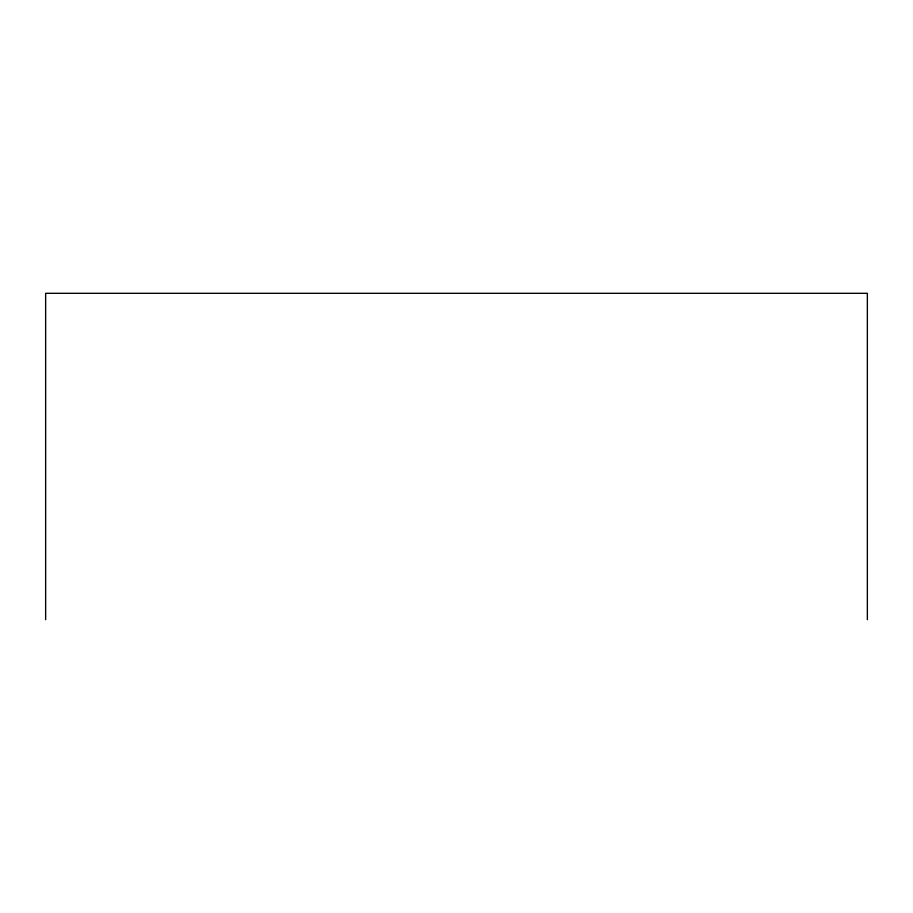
<?xml version="1.0" encoding="UTF-8"?>
<svg xmlns="http://www.w3.org/2000/svg" width="913" height="913" viewBox="0 0 913 913"><rect width="100%" height="100%" fill="white"/><g stroke="black" fill="none" stroke-linecap="round" stroke-linejoin="round"><path stroke-width="1.37" d="M867.35 619.687L867.35 293.313L45.65 293.313L45.65 619.687"/></g></svg>
